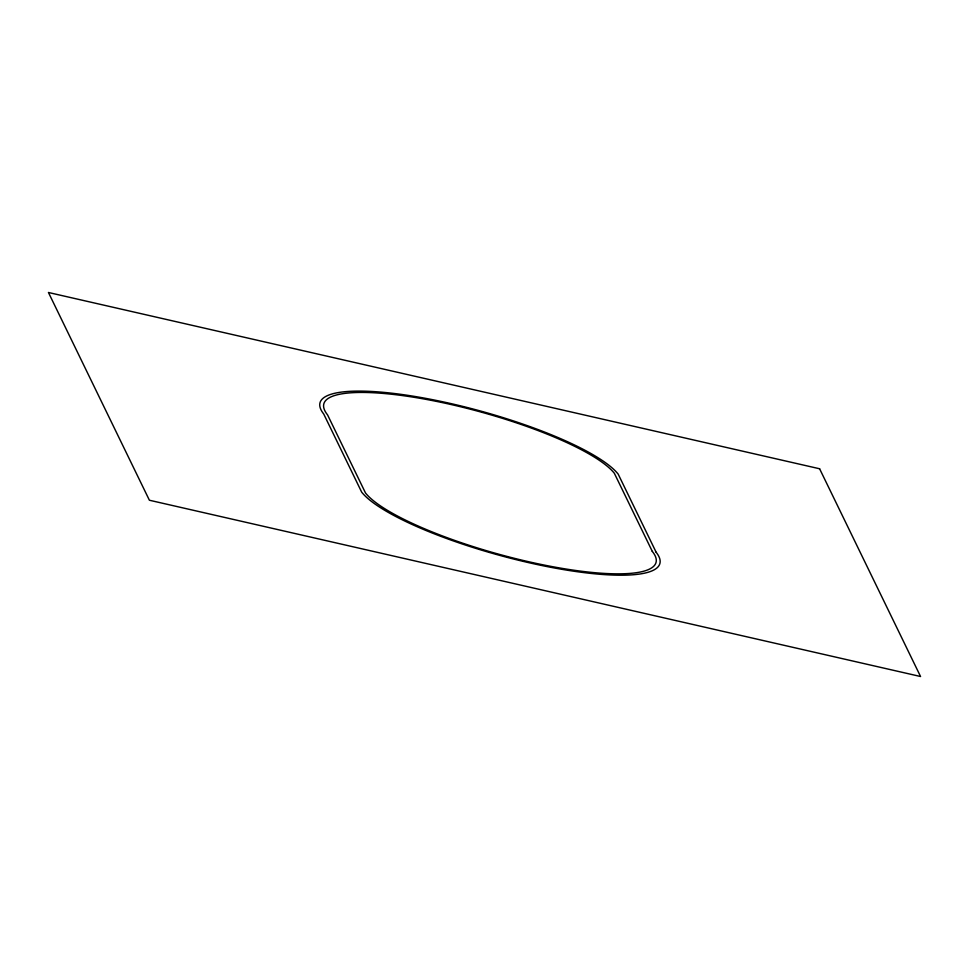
<?xml version="1.0" encoding="UTF-8"?>
<svg xmlns="http://www.w3.org/2000/svg" width="969" height="969" viewBox="0 0 969 969"><rect width="100%" height="100%" fill="white"/><g stroke="black" fill="none" stroke-linecap="round" stroke-linejoin="round"><path stroke-width="1.45" d="M819.604 468.766L48.45 292.493L149.396 500.234L920.55 676.507L819.604 468.766M656.17 552.294L618.186 474.132A156.506 34.412 15.3 0 0 436.425 400.451A156.506 34.412 15.3 0 0 323.707 413.993L361.679 492.155A156.506 34.412 15.3 0 0 543.439 565.848A156.506 34.412 15.3 0 0 656.17 552.294M652.307 551.409L614.334 473.26A152.508 33.527 15.3 0 0 436.934 401.481A152.508 33.527 15.3 0 0 327.558 414.877L365.543 493.039A152.508 33.527 15.3 0 0 542.943 564.806A152.508 33.527 15.3 0 0 652.307 551.409"/></g></svg>
